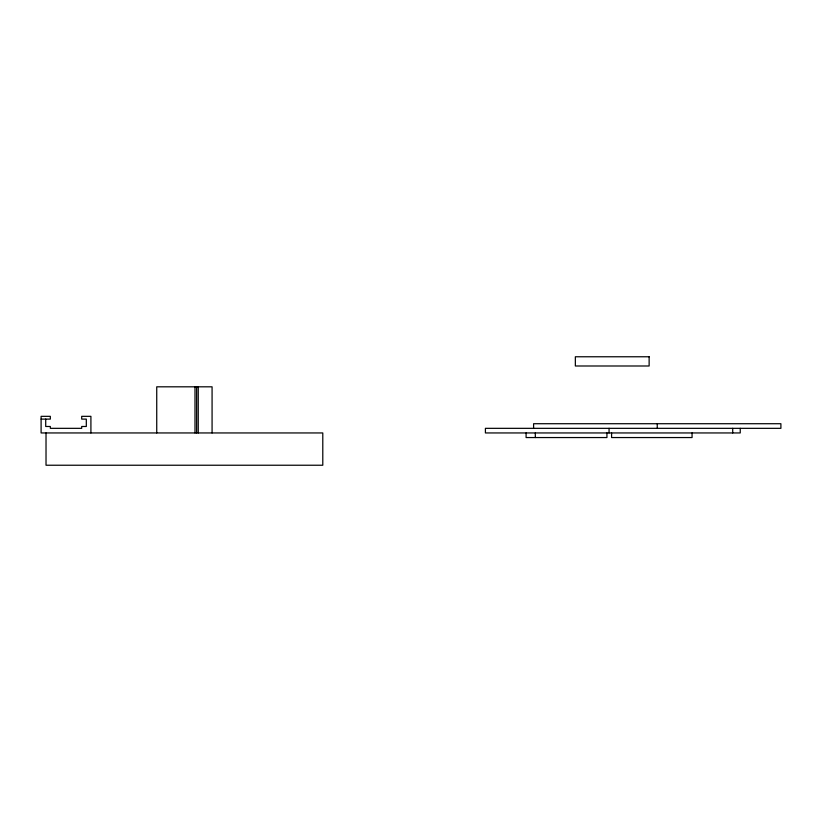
<?xml version="1.0" encoding="UTF-8"?>
<svg xmlns="http://www.w3.org/2000/svg" width="822" height="822" viewBox="0 0 822 822"><rect width="100%" height="100%" fill="white"/><g stroke="black" fill="none" stroke-linecap="round" stroke-linejoin="round"><path stroke-width="1.23" d="M41.1 419.107L50.327 419.107L50.327 416.333L41.1 416.333L41.1 432.947L322.789 432.947L322.789 465.231L46.022 465.231L46.022 432.947M740.242 428.334L740.242 432.947L485.412 432.947L485.412 428.334L780.9 428.334L780.9 423.72L533.601 423.72L533.601 428.334M732.71 428.334L732.71 432.947M692.062 432.947L692.062 437.551L611.589 437.551L611.589 432.947M657.251 423.72L657.251 428.334M609.061 428.334L609.061 432.947M606.934 432.947L606.934 437.551L526.09 437.551L526.09 432.947M535.317 432.947L535.317 437.551M212.076 432.947L212.076 386.813L156.735 386.813L156.735 432.947M198.246 386.813L198.246 432.947M196.643 386.813L196.643 432.947M194.999 386.813L194.999 432.947M90.913 432.947L90.913 416.333L81.697 416.333L81.697 419.107L86.31 419.107L86.31 426.484L81.697 426.484L81.697 428.334L50.327 428.334L50.327 426.484L45.713 426.484L45.713 419.107M649.133 356.769L575.349 356.769L575.349 365.995L649.133 365.995L649.133 356.769"/></g></svg>
